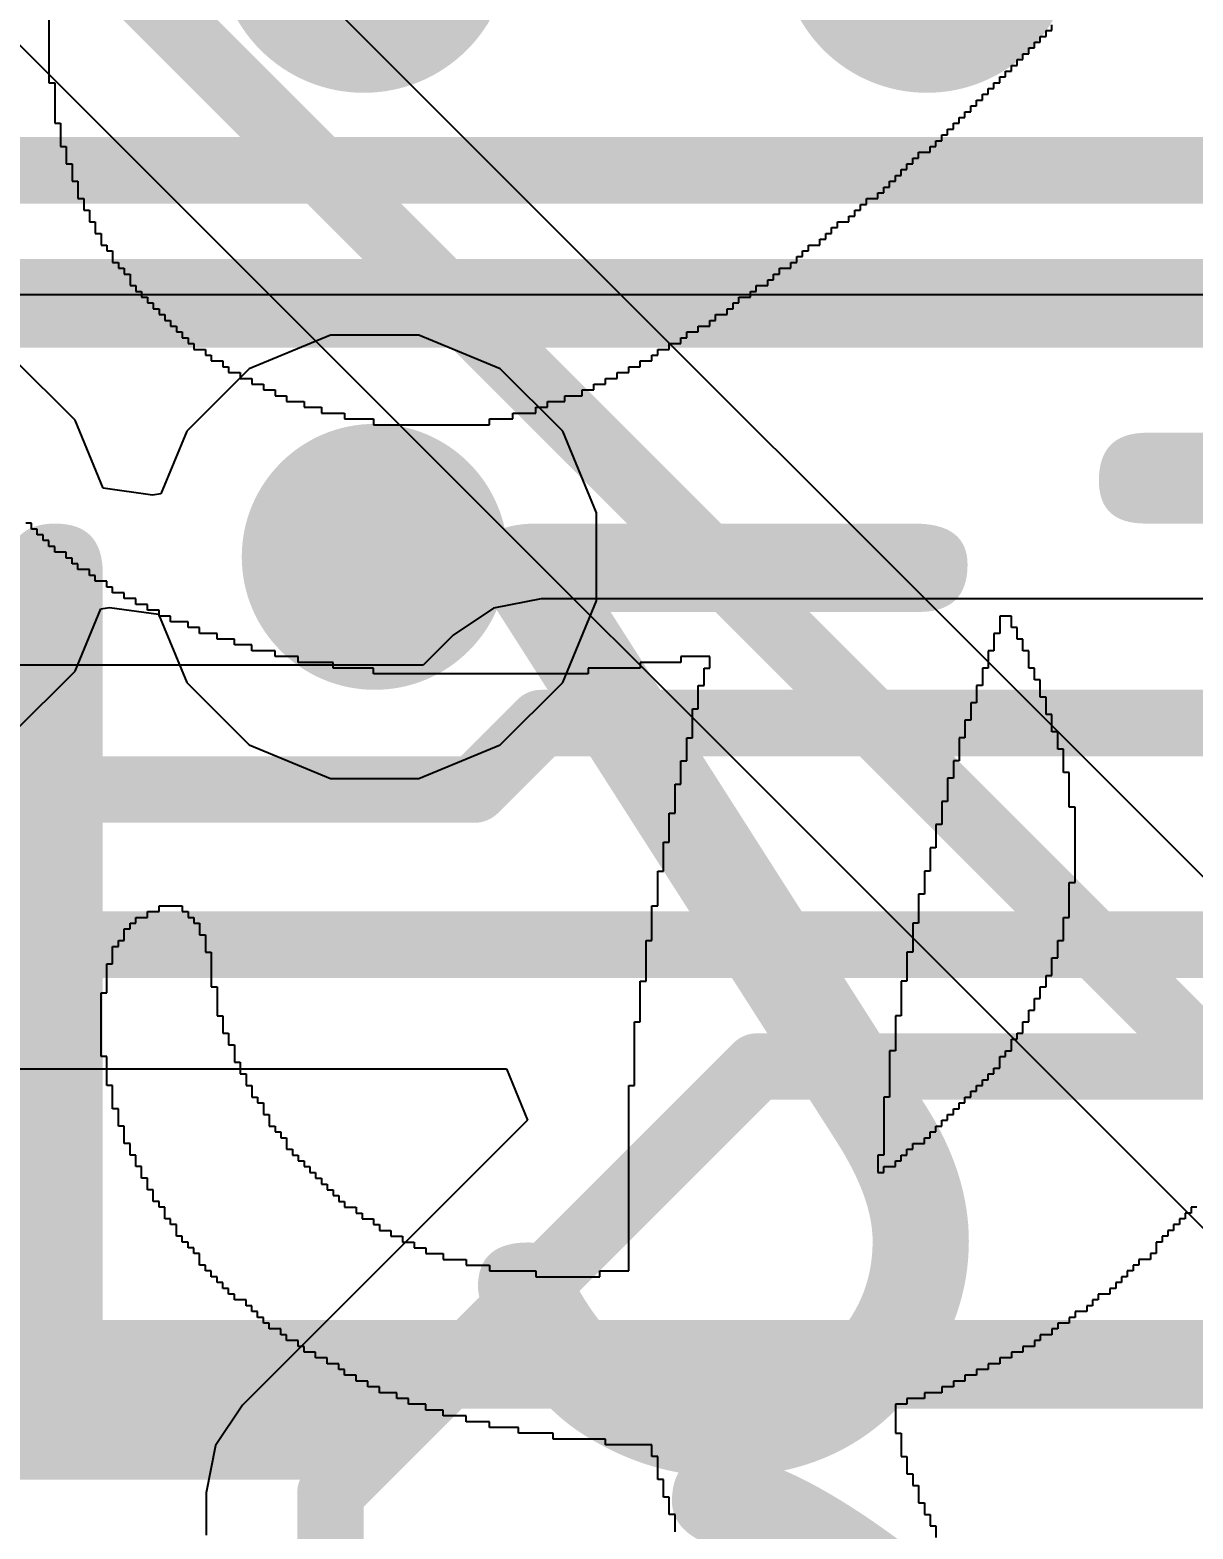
# Model space of a CAD drawing. Header units: inches. Extents: x -1.9 to 51.5, y -1.6 to 35.1.
# Drawn here: x 32.297 to 34.921, y 22.232 to 25.614 of the extents above; entities that cross this region are included whole.
import ezdxf

# ---------------------------------------------------------------- set-up
doc = ezdxf.new("R2010")
doc.units = ezdxf.units.IN
for name, color, linetype in [('Assembly Notes', 76, 'Continuous'), ('Bottom Layer', 76, 'Continuous'), ('Bottom Layer 1', 5, 'Continuous'), ('Bottom Overlay', 54, 'Continuous'), ('Top Assembly', 56, 'Continuous'), ('Top Courtyard', 56, 'Continuous'), ('Top Layer', 16, 'Continuous'), ('Top Layer 1', 1, 'Continuous'), ('Top Paste', 8, 'Continuous'), ('Top Solder', 216, 'Continuous'), ('Via Holes', 16, 'Continuous')]:
    doc.layers.add(name, color=color, linetype=linetype)
doc.styles.add('GOST type B', font='', dxfattribs={"height": 0.2})
doc.styles.get('GOST type B').set_extended_font_data('GOST type B')

# ---------------------------------------------------------------- blocks, each defined once
blk = doc.blocks.new('SOIC_16_107')
at = {"layer": 'Top Assembly'}
blk.add_lwpolyline([(-4.1531, -5.45, 0.2, 0.2, 0), (-4.1531, 5.45, 0.2, 0.2, 0)], format="xyseb", dxfattribs=at)
at = {"layer": 'Top Courtyard'}
blk.add_lwpolyline([(-4.1531, -5.45, 0.2, 0.2, 0), (-4.1531, 5.45, 0.2, 0.2, 0)], format="xyseb", dxfattribs=at)
blk = doc.blocks.new('SOIC_16_108')
at = {"layer": 'Top Layer 1'}
h = blk.add_hatch(color=1, dxfattribs=at)
edge = h.paths.add_edge_path()
edge.add_arc((1.7527, -1.905), 0.304, 90, 180)
edge.add_line((1.4487, -1.905), (1.4487, -1.905))
edge.add_arc((1.7527, -1.905), 0.304, 180, 270)
edge.add_line((1.7527, -2.209), (3.3491, -2.209))
edge.add_arc((3.3491, -1.905), 0.304, 270, 360)
edge.add_line((3.6531, -1.905), (3.6531, -1.905))
edge.add_arc((3.3491, -1.905), 0.304, 0, 90)
edge.add_line((3.3491, -1.601), (1.7527, -1.601))
h = blk.add_hatch(color=1, dxfattribs=at)
edge = h.paths.add_edge_path()
edge.add_arc((1.7527, -3.175), 0.304, 90, 180)
edge.add_line((1.4487, -3.175), (1.4487, -3.175))
edge.add_arc((1.7527, -3.175), 0.304, 180, 270)
edge.add_line((1.7527, -3.479), (3.3491, -3.479))
edge.add_arc((3.3491, -3.175), 0.304, 270, 360)
edge.add_line((3.6531, -3.175), (3.6531, -3.175))
edge.add_arc((3.3491, -3.175), 0.304, 0, 90)
edge.add_line((3.3491, -2.871), (1.7527, -2.871))
at = {"layer": 'Top Paste'}
h = blk.add_hatch(color=8, dxfattribs=at)
edge = h.paths.add_edge_path()
edge.add_arc((1.7527, -1.905), 0.304, 90, 180)
edge.add_line((1.4487, -1.905), (1.4487, -1.905))
edge.add_arc((1.7527, -1.905), 0.304, 180, 270)
edge.add_line((1.7527, -2.209), (3.3491, -2.209))
edge.add_arc((3.3491, -1.905), 0.304, 270, 360)
edge.add_line((3.6531, -1.905), (3.6531, -1.905))
edge.add_arc((3.3491, -1.905), 0.304, 0, 90)
edge.add_line((3.3491, -1.601), (1.7527, -1.601))
h = blk.add_hatch(color=8, dxfattribs=at)
edge = h.paths.add_edge_path()
edge.add_arc((1.7527, -3.175), 0.304, 90, 180)
edge.add_line((1.4487, -3.175), (1.4487, -3.175))
edge.add_arc((1.7527, -3.175), 0.304, 180, 270)
edge.add_line((1.7527, -3.479), (3.3491, -3.479))
edge.add_arc((3.3491, -3.175), 0.304, 270, 360)
edge.add_line((3.6531, -3.175), (3.6531, -3.175))
edge.add_arc((3.3491, -3.175), 0.304, 0, 90)
edge.add_line((3.3491, -2.871), (1.7527, -2.871))
at = {"layer": 'Top Solder'}
h = blk.add_hatch(color=216, dxfattribs=at)
edge = h.paths.add_edge_path()
edge.add_arc((1.7527, -1.905), 0.329, 90, 180)
edge.add_line((1.4237, -1.905), (1.4237, -1.905))
edge.add_arc((1.7527, -1.905), 0.329, 180, 270)
edge.add_line((1.7527, -2.234), (3.3491, -2.234))
edge.add_arc((3.3491, -1.905), 0.329, 270, 360)
edge.add_line((3.6781, -1.905), (3.6781, -1.905))
edge.add_arc((3.3491, -1.905), 0.329, 0, 90)
edge.add_line((3.3491, -1.576), (1.7527, -1.576))
h = blk.add_hatch(color=216, dxfattribs=at)
edge = h.paths.add_edge_path()
edge.add_arc((1.7527, -3.175), 0.329, 90, 180)
edge.add_line((1.4237, -3.175), (1.4237, -3.175))
edge.add_arc((1.7527, -3.175), 0.329, 180, 270)
edge.add_line((1.7527, -3.504), (3.3491, -3.504))
edge.add_arc((3.3491, -3.175), 0.329, 270, 360)
edge.add_line((3.6781, -3.175), (3.6781, -3.175))
edge.add_arc((3.3491, -3.175), 0.329, 0, 90)
edge.add_line((3.3491, -2.846), (1.7527, -2.846))
at = {"layer": 'Top Assembly'}
blk.add_lwpolyline([(4.1531, -5.45, 0.2, 0.2, 0), (4.1531, 5.45, 0.2, 0.2, 0)], format="xyseb", dxfattribs=at)
at = {"layer": 'Top Courtyard'}
blk.add_lwpolyline([(4.1531, -5.45, 0.2, 0.2, 0), (4.1531, 5.45, 0.2, 0.2, 0)], format="xyseb", dxfattribs=at)
blk = doc.blocks.new('SOT23_3_B_112')
at = {"layer": 'Assembly Notes', "style": 'GOST type B', "text_generation_flag": 2}
blk.add_text('VT2_9', height=2.15, rotation=180, dxfattribs=at).set_placement((-0.025, -1.9))
blk = doc.blocks.new('0603R_B_132')
at = {"layer": 'Assembly Notes', "style": 'GOST type B', "text_generation_flag": 2}
blk.add_text('R13_9', height=2.15, rotation=180, dxfattribs=at).set_placement((-2.4, -1.4))

msp = doc.modelspace()

# ---------------------------------------------------------------- hatches: boundary and pattern name
at = {"layer": 'Bottom Layer'}
h = msp.add_hatch(color=76, dxfattribs=at)
edge = h.paths.add_edge_path()
edge.add_arc((33.075, 24.425), 0.3, 0, 360)
at = {"layer": 'Bottom Layer 1'}
h = msp.add_hatch(color=5, dxfattribs=at)
edge = h.paths.add_edge_path()
edge.add_arc((33.075, 24.425), 0.3, 0, 360)
at = {"layer": 'Top Layer'}
h = msp.add_hatch(color=16, dxfattribs=at)
edge = h.paths.add_edge_path()
edge.add_arc((33.075, 24.425), 0.3, 0, 360)
at = {"layer": 'Top Layer 1'}
h = msp.add_hatch(color=1, dxfattribs=at)
edge = h.paths.add_edge_path()
edge.add_arc((33.075, 24.425), 0.3, 0, 360)
at = {"layer": 'Via Holes'}
h = msp.add_hatch(color=7, dxfattribs=at)
edge = h.paths.add_edge_path()
edge.add_arc((33.075, 24.425), 0.15, 0, 360)

# ---------------------------------------------------------------- linework, layer by layer
at = {"layer": 'Bottom Layer'}
for p, q in [((32.9755, 24.925), (32.7918, 24.8489)), ((33.1745, 24.925), (32.9755, 24.925)), ((33.3582, 24.8489), (33.1745, 24.925)), ((32.3989, 24.7332), (32.2582, 24.8739)), ((32.7918, 24.8489), (32.6511, 24.7082)), ((33.4989, 24.7082), (33.3582, 24.8489)), ((32.4625, 24.5796), (32.3989, 24.7332)), ((32.6511, 24.7082), (32.5927, 24.5671)), ((33.575, 24.5245), (33.4989, 24.7082)), ((32.5733, 24.5642), (32.4625, 24.5796)), ((32.5927, 24.5671), (32.5733, 24.5642)), ((33.575, 24.3255), (33.575, 24.5245)), ((33.4989, 24.1418), (33.575, 24.3255)), ((32.3989, 24.1668), (32.4573, 24.3079)), ((32.4573, 24.3079), (32.4767, 24.3108)), ((32.4767, 24.3108), (32.5875, 24.2954)), ((32.5875, 24.2954), (32.6511, 24.1418)), ((32.2582, 24.0261), (32.3989, 24.1668)), ((32.6511, 24.1418), (32.7918, 24.0011)), ((33.3582, 24.0011), (33.4989, 24.1418)), ((32.7918, 24.0011), (32.9755, 23.925)), ((33.1745, 23.925), (33.3582, 24.0011)), ((32.9755, 23.925), (33.1745, 23.925))]:
    msp.add_line(p, q, dxfattribs=at)
at = {"layer": 'Bottom Layer 1'}
for p, q in [((35.3977, 23.2488), (32.0458, 26.6008)), ((31.7314, 26.1221), (35.0012, 22.8523))]:
    msp.add_line(p, q, dxfattribs=at)
msp.add_lwpolyline([(31.8475, 26.4025, 0.15, 0.15, 0), (35.5, 22.75, 0.15, 0.15, 0)], format="xyseb", dxfattribs=at)
at = {"layer": 'Bottom Overlay'}
for p, q in [((32.34, 25.6646), (32.34, 25.4946)), ((34.5892, 25.5992), (34.5892, 25.6123)), ((34.5892, 25.6123), (34.6023, 25.6123)), ((34.6023, 25.6123), (34.6023, 25.6254)), ((34.55, 25.56), (34.55, 25.5731)), ((34.55, 25.5731), (34.5631, 25.5731)), ((34.5631, 25.5731), (34.5631, 25.5862)), ((34.5631, 25.5862), (34.5762, 25.5862)), ((34.5762, 25.5862), (34.5762, 25.5992)), ((34.5762, 25.5992), (34.5892, 25.5992)), ((34.5108, 25.5208), (34.5108, 25.5338)), ((34.5108, 25.5338), (34.5238, 25.5338)), ((34.5238, 25.5338), (34.5238, 25.5469)), ((34.5238, 25.5469), (34.5369, 25.5469)), ((34.5369, 25.5469), (34.5369, 25.56)), ((34.5369, 25.56), (34.55, 25.56)), ((34.4846, 25.4946), (34.4846, 25.5077)), ((34.4846, 25.5077), (34.4977, 25.5077)), ((34.4977, 25.5077), (34.4977, 25.5208)), ((34.4977, 25.5208), (34.5108, 25.5208)), ((32.34, 25.4946), (32.3531, 25.4946)), ((32.3531, 25.4946), (32.3531, 25.4031)), ((34.4454, 25.4554), (34.4454, 25.4685)), ((34.4454, 25.4685), (34.4585, 25.4685)), ((34.4585, 25.4685), (34.4585, 25.4815)), ((34.4585, 25.4815), (34.4715, 25.4815)), ((34.4715, 25.4815), (34.4715, 25.4946)), ((34.4715, 25.4946), (34.4846, 25.4946)), ((34.4192, 25.4292), (34.4192, 25.4423)), ((34.4192, 25.4423), (34.4323, 25.4423)), ((34.4323, 25.4423), (34.4323, 25.4554)), ((34.4323, 25.4554), (34.4454, 25.4554)), ((32.3531, 25.4031), (32.3662, 25.4031)), ((32.3662, 25.4031), (32.3662, 25.3508)), ((34.38, 25.39), (34.38, 25.4031)), ((34.38, 25.4031), (34.3931, 25.4031)), ((34.3931, 25.4031), (34.3931, 25.4162)), ((34.3931, 25.4162), (34.4062, 25.4162)), ((34.4062, 25.4162), (34.4062, 25.4292)), ((34.4062, 25.4292), (34.4192, 25.4292)), ((34.3538, 25.3638), (34.3538, 25.3769)), ((34.3538, 25.3769), (34.3669, 25.3769)), ((34.3669, 25.3769), (34.3669, 25.39)), ((34.3669, 25.39), (34.38, 25.39)), ((32.3662, 25.3508), (32.3792, 25.3508)), ((32.3792, 25.3508), (32.3792, 25.3115)), ((34.3015, 25.3246), (34.3015, 25.3377)), ((34.3015, 25.3377), (34.3277, 25.3377)), ((34.3277, 25.3377), (34.3277, 25.3508)), ((34.3277, 25.3508), (34.3408, 25.3508)), ((34.3408, 25.3508), (34.3408, 25.3638)), ((34.3408, 25.3638), (34.3538, 25.3638)), ((32.3792, 25.3115), (32.3923, 25.3115)), ((32.3923, 25.3115), (32.3923, 25.2723)), ((34.2623, 25.2854), (34.2623, 25.2985)), ((34.2623, 25.2985), (34.2754, 25.2985)), ((34.2754, 25.2985), (34.2754, 25.3115)), ((34.2754, 25.3115), (34.2885, 25.3115)), ((34.2885, 25.3115), (34.2885, 25.3246)), ((34.2885, 25.3246), (34.3015, 25.3246)), ((32.3923, 25.2723), (32.4054, 25.2723)), ((32.4054, 25.2723), (32.4054, 25.2331)), ((34.2362, 25.2592), (34.2362, 25.2723)), ((34.2362, 25.2723), (34.2492, 25.2723)), ((34.2492, 25.2723), (34.2492, 25.2854)), ((34.2492, 25.2854), (34.2623, 25.2854)), ((32.4054, 25.2331), (32.4185, 25.2331)), ((32.4185, 25.2331), (32.4185, 25.2069)), ((34.1838, 25.22), (34.1838, 25.2331)), ((34.1838, 25.2331), (34.21, 25.2331)), ((34.21, 25.2331), (34.21, 25.2462)), ((34.21, 25.2462), (34.2231, 25.2462)), ((34.2231, 25.2462), (34.2231, 25.2592)), ((34.2231, 25.2592), (34.2362, 25.2592)), ((32.4185, 25.2069), (32.4315, 25.2069)), ((32.4315, 25.2069), (32.4315, 25.1938)), ((34.1577, 25.1938), (34.1577, 25.2069)), ((34.1577, 25.2069), (34.1708, 25.2069)), ((34.1708, 25.2069), (34.1708, 25.22)), ((34.1708, 25.22), (34.1838, 25.22)), ((32.4315, 25.1938), (32.4315, 25.1808)), ((32.4315, 25.1808), (32.4446, 25.1808)), ((32.4446, 25.1808), (32.4446, 25.1546)), ((34.1054, 25.1546), (34.1054, 25.1677)), ((34.1054, 25.1677), (34.1185, 25.1677)), ((34.1185, 25.1677), (34.1185, 25.1808)), ((34.1185, 25.1808), (34.1446, 25.1808)), ((34.1446, 25.1808), (34.1446, 25.1938)), ((34.1446, 25.1938), (34.1577, 25.1938)), ((32.4446, 25.1546), (32.4577, 25.1546)), ((32.4577, 25.1546), (32.4577, 25.1285)), ((32.4577, 25.1285), (32.4708, 25.1285)), ((32.4708, 25.1285), (32.4708, 25.1154)), ((34.0531, 25.1154), (34.0531, 25.1285)), ((34.0531, 25.1285), (34.0792, 25.1285)), ((34.0792, 25.1285), (34.0792, 25.1415)), ((34.0792, 25.1415), (34.0923, 25.1415)), ((34.0923, 25.1415), (34.0923, 25.1546)), ((34.0923, 25.1546), (34.1054, 25.1546)), ((32.4708, 25.1154), (32.4838, 25.1154)), ((32.4838, 25.1154), (32.4838, 25.0892)), ((34.0269, 25.0892), (34.0269, 25.1023)), ((34.0269, 25.1023), (34.04, 25.1023)), ((34.04, 25.1023), (34.04, 25.1154)), ((34.04, 25.1154), (34.0531, 25.1154)), ((32.4838, 25.0892), (32.4969, 25.0892)), ((32.4969, 25.0892), (32.4969, 25.0762)), ((32.4969, 25.0762), (32.51, 25.0762)), ((32.51, 25.0762), (32.51, 25.0631)), ((32.51, 25.0631), (32.5231, 25.0631)), ((32.5231, 25.0631), (32.5231, 25.0369)), ((33.9746, 25.05), (33.9746, 25.0631)), ((33.9746, 25.0631), (33.9877, 25.0631)), ((33.9877, 25.0631), (33.9877, 25.0762)), ((33.9877, 25.0762), (34.0138, 25.0762)), ((34.0138, 25.0762), (34.0138, 25.0892)), ((34.0138, 25.0892), (34.0269, 25.0892)), ((32.5231, 25.0369), (32.5362, 25.0369)), ((32.5362, 25.0369), (32.5362, 25.0238)), ((33.9354, 25.0238), (33.9354, 25.0369)), ((33.9354, 25.0369), (33.9615, 25.0369)), ((33.9615, 25.0369), (33.9615, 25.05)), ((33.9615, 25.05), (33.9746, 25.05)), ((32.5362, 25.0238), (32.5492, 25.0238)), ((32.5492, 25.0238), (32.5492, 25.0108)), ((32.5492, 25.0108), (32.5623, 25.0108)), ((32.5623, 25.0108), (32.5623, 24.9977)), ((32.5623, 24.9977), (32.5754, 24.9977)), ((32.5754, 24.9977), (32.5754, 24.9846)), ((33.8831, 24.9846), (33.8831, 24.9977)), ((33.8831, 24.9977), (33.8962, 24.9977)), ((33.8962, 24.9977), (33.8962, 25.0108)), ((33.8962, 25.0108), (33.9223, 25.0108)), ((33.9223, 25.0108), (33.9223, 25.0238)), ((33.9223, 25.0238), (33.9354, 25.0238)), ((32.5754, 24.9846), (32.5885, 24.9846)), ((32.5885, 24.9846), (32.5885, 24.9715)), ((32.5885, 24.9715), (32.6015, 24.9715)), ((32.6015, 24.9715), (32.6015, 24.9585)), ((33.8438, 24.9585), (33.8438, 24.9715)), ((33.8438, 24.9715), (33.87, 24.9715)), ((33.87, 24.9715), (33.87, 24.9846)), ((33.87, 24.9846), (33.8831, 24.9846)), ((32.6015, 24.9585), (32.6146, 24.9585)), ((32.6146, 24.9585), (32.6146, 24.9454)), ((32.6146, 24.9454), (32.6277, 24.9454)), ((32.6277, 24.9454), (32.6277, 24.9323)), ((32.6277, 24.9323), (32.6408, 24.9323)), ((32.6408, 24.9323), (32.6408, 24.9192)), ((33.7785, 24.9192), (33.7785, 24.9323)), ((33.7785, 24.9323), (33.8046, 24.9323)), ((33.8046, 24.9323), (33.8046, 24.9454)), ((33.8046, 24.9454), (33.8308, 24.9454)), ((33.8308, 24.9454), (33.8308, 24.9585)), ((33.8308, 24.9585), (33.8438, 24.9585)), ((32.6408, 24.9192), (32.6538, 24.9192)), ((32.6538, 24.9192), (32.6538, 24.9062)), ((32.6538, 24.9062), (32.6669, 24.9062)), ((32.6669, 24.9062), (32.6669, 24.8931)), ((32.6669, 24.8931), (32.6931, 24.8931)), ((32.6931, 24.8931), (32.6931, 24.88)), ((33.7131, 24.88), (33.7131, 24.8931)), ((33.7131, 24.8931), (33.7392, 24.8931)), ((33.7392, 24.8931), (33.7392, 24.9062)), ((33.7392, 24.9062), (33.7654, 24.9062)), ((33.7654, 24.9062), (33.7654, 24.9192)), ((33.7654, 24.9192), (33.7785, 24.9192)), ((32.6931, 24.88), (32.7062, 24.88)), ((32.7062, 24.88), (32.7062, 24.8669)), ((32.7062, 24.8669), (32.7323, 24.8669)), ((32.7323, 24.8669), (32.7323, 24.8538)), ((33.6738, 24.8538), (33.6738, 24.8669)), ((33.6738, 24.8669), (33.7, 24.8669)), ((33.7, 24.8669), (33.7, 24.88)), ((33.7, 24.88), (33.7131, 24.88)), ((32.7323, 24.8538), (32.7454, 24.8538)), ((32.7454, 24.8538), (32.7454, 24.8408)), ((32.7454, 24.8408), (32.7715, 24.8408)), ((32.7715, 24.8408), (32.7715, 24.8277)), ((32.7715, 24.8277), (32.7977, 24.8277)), ((32.7977, 24.8277), (32.7977, 24.8146)), ((33.5954, 24.8146), (33.5954, 24.8277)), ((33.5954, 24.8277), (33.6215, 24.8277)), ((33.6215, 24.8277), (33.6215, 24.8408)), ((33.6215, 24.8408), (33.6477, 24.8408)), ((33.6477, 24.8408), (33.6477, 24.8538)), ((33.6477, 24.8538), (33.6738, 24.8538)), ((32.7977, 24.8146), (32.8238, 24.8146)), ((32.8238, 24.8146), (32.8238, 24.8015)), ((32.8238, 24.8015), (32.85, 24.8015)), ((32.85, 24.8015), (32.85, 24.7885)), ((33.5431, 24.7885), (33.5431, 24.8015)), ((33.5431, 24.8015), (33.5692, 24.8015)), ((33.5692, 24.8015), (33.5692, 24.8146)), ((33.5692, 24.8146), (33.5954, 24.8146)), ((32.85, 24.7885), (32.8762, 24.7885)), ((32.8762, 24.7885), (32.8762, 24.7754)), ((32.8762, 24.7754), (32.9154, 24.7754)), ((32.9154, 24.7754), (32.9154, 24.7623)), ((32.9154, 24.7623), (32.9546, 24.7623)), ((32.9546, 24.7623), (32.9546, 24.7492)), ((33.4385, 24.7492), (33.4385, 24.7623)), ((33.4385, 24.7623), (33.4646, 24.7623)), ((33.4646, 24.7623), (33.4646, 24.7754)), ((33.4646, 24.7754), (33.5038, 24.7754)), ((33.5038, 24.7754), (33.5038, 24.7885)), ((33.5038, 24.7885), (33.5431, 24.7885)), ((32.9546, 24.7492), (33.0069, 24.7492)), ((33.0069, 24.7492), (33.0069, 24.7362)), ((33.0069, 24.7362), (33.0723, 24.7362)), ((33.0723, 24.7362), (33.0723, 24.7231)), ((33.0723, 24.7231), (33.3338, 24.7231)), ((33.3338, 24.7231), (33.3338, 24.7362)), ((33.3338, 24.7362), (33.3862, 24.7362)), ((33.3862, 24.7362), (33.3862, 24.7492)), ((33.3862, 24.7492), (33.4385, 24.7492)), ((32.3008, 24.5008), (32.2877, 24.5008)), ((32.3008, 24.4877), (32.3008, 24.5008)), ((32.3138, 24.4877), (32.3008, 24.4877)), ((32.3138, 24.4746), (32.3138, 24.4877)), ((32.3269, 24.4746), (32.3138, 24.4746)), ((32.3269, 24.4615), (32.3269, 24.4746)), ((32.34, 24.4615), (32.3269, 24.4615)), ((32.34, 24.4485), (32.34, 24.4615)), ((32.3531, 24.4485), (32.34, 24.4485)), ((32.3531, 24.4354), (32.3531, 24.4485)), ((32.3792, 24.4354), (32.3531, 24.4354)), ((32.3792, 24.4223), (32.3792, 24.4354)), ((32.3923, 24.4223), (32.3792, 24.4223)), ((32.3923, 24.4092), (32.3923, 24.4223)), ((32.4054, 24.4092), (32.3923, 24.4092)), ((32.4054, 24.3962), (32.4054, 24.4092)), ((32.4315, 24.3962), (32.4054, 24.3962)), ((32.4315, 24.3831), (32.4315, 24.3962)), ((32.4446, 24.3831), (32.4315, 24.3831)), ((32.4446, 24.37), (32.4446, 24.3831)), ((32.4708, 24.37), (32.4446, 24.37)), ((32.4708, 24.3569), (32.4708, 24.37)), ((32.4838, 24.3569), (32.4708, 24.3569)), ((32.4838, 24.3438), (32.4838, 24.3569)), ((32.51, 24.3438), (32.4838, 24.3438)), ((32.51, 24.3308), (32.51, 24.3438)), ((32.5362, 24.3308), (32.51, 24.3308)), ((32.5362, 24.3177), (32.5362, 24.3308)), ((32.5623, 24.3177), (32.5362, 24.3177)), ((32.5623, 24.3046), (32.5623, 24.3177)), ((32.5885, 24.3046), (32.5623, 24.3046)), ((32.5885, 24.2915), (32.5885, 24.3046)), ((32.6146, 24.2915), (32.5885, 24.2915)), ((32.6146, 24.2785), (32.6146, 24.2915)), ((34.5108, 24.2915), (34.4846, 24.2915)), ((34.4846, 24.2915), (34.4846, 24.2523)), ((34.5108, 24.2654), (34.5108, 24.2915)), ((32.6538, 24.2785), (32.6146, 24.2785)), ((32.6538, 24.2654), (32.6538, 24.2785)), ((32.68, 24.2654), (32.6538, 24.2654)), ((32.68, 24.2523), (32.68, 24.2654)), ((32.7192, 24.2523), (32.68, 24.2523)), ((32.7192, 24.2392), (32.7192, 24.2523)), ((34.4846, 24.2523), (34.4715, 24.2523)), ((34.4715, 24.2523), (34.4715, 24.2131)), ((34.5238, 24.2654), (34.5108, 24.2654)), ((34.5238, 24.2392), (34.5238, 24.2654)), ((32.7585, 24.2392), (32.7192, 24.2392)), ((32.7585, 24.2262), (32.7585, 24.2392)), ((32.7977, 24.2262), (32.7585, 24.2262)), ((32.7977, 24.2131), (32.7977, 24.2262)), ((34.5369, 24.2392), (34.5238, 24.2392)), ((34.5369, 24.2131), (34.5369, 24.2392)), ((32.85, 24.2131), (32.7977, 24.2131)), ((32.85, 24.2), (32.85, 24.2131)), ((32.9023, 24.2), (32.85, 24.2)), ((32.9023, 24.1869), (32.9023, 24.2)), ((32.9808, 24.1869), (32.9023, 24.1869)), ((32.9808, 24.1738), (32.9808, 24.1869)), ((33.7654, 24.1869), (33.6738, 24.1869)), ((33.6738, 24.1869), (33.6738, 24.1738)), ((33.8308, 24.2), (33.7654, 24.2)), ((33.7654, 24.2), (33.7654, 24.1869)), ((33.8308, 24.1738), (33.8308, 24.2)), ((34.4715, 24.2131), (34.4585, 24.2131)), ((34.4585, 24.2131), (34.4585, 24.1738)), ((34.55, 24.2131), (34.5369, 24.2131)), ((34.55, 24.1738), (34.55, 24.2131)), ((33.0723, 24.1738), (32.9808, 24.1738)), ((33.0723, 24.1608), (33.0723, 24.1738)), ((33.5562, 24.1608), (33.0723, 24.1608)), ((33.6738, 24.1738), (33.5562, 24.1738)), ((33.5562, 24.1738), (33.5562, 24.1608)), ((33.8177, 24.1346), (33.8177, 24.1738)), ((33.8177, 24.1738), (33.8308, 24.1738)), ((34.4585, 24.1738), (34.4454, 24.1738)), ((34.4454, 24.1738), (34.4454, 24.1346)), ((34.5631, 24.1738), (34.55, 24.1738)), ((34.5631, 24.1477), (34.5631, 24.1738)), ((34.5762, 24.1477), (34.5631, 24.1477)), ((34.5762, 24.1085), (34.5762, 24.1477)), ((33.8046, 24.0823), (33.8046, 24.1346)), ((33.8046, 24.1346), (33.8177, 24.1346)), ((34.4454, 24.1346), (34.4323, 24.1346)), ((34.4323, 24.1346), (34.4323, 24.0954)), ((33.7915, 24.0169), (33.7915, 24.0823)), ((33.7915, 24.0823), (33.8046, 24.0823)), ((34.4323, 24.0954), (34.4192, 24.0954)), ((34.4192, 24.0954), (34.4192, 24.0562)), ((34.5892, 24.1085), (34.5762, 24.1085)), ((34.5892, 24.0692), (34.5892, 24.1085)), ((34.4192, 24.0562), (34.4062, 24.0562)), ((34.4062, 24.0562), (34.4062, 24.0169)), ((34.6023, 24.0692), (34.5892, 24.0692)), ((34.6023, 24.03), (34.6023, 24.0692)), ((33.7785, 23.9646), (33.7785, 24.0169)), ((33.7785, 24.0169), (33.7915, 24.0169)), ((34.4062, 24.0169), (34.3931, 24.0169)), ((34.3931, 24.0169), (34.3931, 23.9646)), ((34.6154, 24.03), (34.6023, 24.03)), ((34.6154, 23.9908), (34.6154, 24.03)), ((34.6285, 23.9908), (34.6154, 23.9908)), ((34.6285, 23.9385), (34.6285, 23.9908)), ((33.7654, 23.9123), (33.7654, 23.9646)), ((33.7654, 23.9646), (33.7785, 23.9646)), ((34.3931, 23.9646), (34.38, 23.9646)), ((34.38, 23.9646), (34.38, 23.9254)), ((33.7523, 23.8469), (33.7523, 23.9123)), ((33.7523, 23.9123), (33.7654, 23.9123)), ((34.38, 23.9254), (34.3669, 23.9254)), ((34.3669, 23.9254), (34.3669, 23.8731)), ((34.6415, 23.9385), (34.6285, 23.9385)), ((34.6415, 23.86), (34.6415, 23.9385)), ((33.7392, 23.7815), (33.7392, 23.8469)), ((33.7392, 23.8469), (33.7523, 23.8469)), ((34.3669, 23.8731), (34.3538, 23.8731)), ((34.3538, 23.8731), (34.3538, 23.8208)), ((34.6546, 23.86), (34.6415, 23.86)), ((34.6546, 23.69), (34.6546, 23.86)), ((34.3538, 23.8208), (34.3408, 23.8208)), ((34.3408, 23.8208), (34.3408, 23.7685)), ((33.7262, 23.7162), (33.7262, 23.7815)), ((33.7262, 23.7815), (33.7392, 23.7815)), ((34.3408, 23.7685), (34.3277, 23.7685)), ((34.3277, 23.7685), (34.3277, 23.7162)), ((33.7131, 23.6377), (33.7131, 23.7162)), ((33.7131, 23.7162), (33.7262, 23.7162)), ((34.3277, 23.7162), (34.3146, 23.7162)), ((34.3146, 23.7162), (34.3146, 23.6638)), ((34.6415, 23.6115), (34.6415, 23.69)), ((34.6415, 23.69), (34.6546, 23.69)), ((34.3146, 23.6638), (34.3015, 23.6638)), ((34.3015, 23.6638), (34.3015, 23.6115)), ((32.5362, 23.5985), (32.5362, 23.6115)), ((32.5362, 23.6115), (32.5623, 23.6115)), ((32.5623, 23.6115), (32.5623, 23.6246)), ((32.5623, 23.6246), (32.5885, 23.6246)), ((32.5885, 23.6246), (32.5885, 23.6377)), ((32.5885, 23.6377), (32.6408, 23.6377)), ((32.6408, 23.6377), (32.6408, 23.6246)), ((32.6408, 23.6246), (32.6538, 23.6246)), ((32.6538, 23.6246), (32.6538, 23.6115)), ((32.6538, 23.6115), (32.6669, 23.6115)), ((32.6669, 23.6115), (32.6669, 23.5985)), ((33.7, 23.5592), (33.7, 23.6377)), ((33.7, 23.6377), (33.7131, 23.6377)), ((34.3015, 23.6115), (34.3015, 23.5985)), ((34.6285, 23.5592), (34.6285, 23.6115)), ((34.6285, 23.6115), (34.6415, 23.6115)), ((32.51, 23.5592), (32.51, 23.5854)), ((32.51, 23.5854), (32.5231, 23.5854)), ((32.5231, 23.5854), (32.5231, 23.5985)), ((32.5231, 23.5985), (32.5362, 23.5985)), ((32.6669, 23.5985), (32.68, 23.5985)), ((32.68, 23.5985), (32.68, 23.5723)), ((32.68, 23.5723), (32.6931, 23.5723)), ((32.6931, 23.5723), (32.6931, 23.5331)), ((34.3015, 23.5985), (34.2885, 23.5985)), ((34.2885, 23.5985), (34.2885, 23.5331)), ((32.4838, 23.5069), (32.4838, 23.5462)), ((32.4838, 23.5462), (32.4969, 23.5462)), ((32.4969, 23.5462), (32.4969, 23.5592)), ((32.4969, 23.5592), (32.51, 23.5592)), ((33.6869, 23.4677), (33.6869, 23.5592)), ((33.6869, 23.5592), (33.7, 23.5592)), ((34.6154, 23.52), (34.6154, 23.5592)), ((34.6154, 23.5592), (34.6285, 23.5592)), ((32.4708, 23.4415), (32.4708, 23.5069)), ((32.4708, 23.5069), (32.4838, 23.5069)), ((32.6931, 23.5331), (32.7062, 23.5331)), ((32.7062, 23.5331), (32.7062, 23.4546)), ((34.2885, 23.5331), (34.2754, 23.5331)), ((34.2754, 23.5331), (34.2754, 23.4677)), ((34.6023, 23.4808), (34.6023, 23.52)), ((34.6023, 23.52), (34.6154, 23.52)), ((34.5892, 23.4546), (34.5892, 23.4808)), ((34.5892, 23.4808), (34.6023, 23.4808)), ((32.4577, 23.2977), (32.4577, 23.4415)), ((32.4577, 23.4415), (32.4708, 23.4415)), ((32.7062, 23.4546), (32.7192, 23.4546)), ((32.7192, 23.4546), (32.7192, 23.3892)), ((33.6738, 23.3762), (33.6738, 23.4677)), ((33.6738, 23.4677), (33.6869, 23.4677)), ((34.2754, 23.4677), (34.2623, 23.4677)), ((34.2623, 23.4677), (34.2623, 23.3892)), ((34.5762, 23.4285), (34.5762, 23.4546)), ((34.5762, 23.4546), (34.5892, 23.4546)), ((34.5631, 23.4023), (34.5631, 23.4285)), ((34.5631, 23.4285), (34.5762, 23.4285)), ((32.7192, 23.3892), (32.7323, 23.3892)), ((32.7323, 23.3892), (32.7323, 23.35)), ((33.6608, 23.2323), (33.6608, 23.3762)), ((33.6608, 23.3762), (33.6738, 23.3762)), ((34.2623, 23.3892), (34.2492, 23.3892)), ((34.2492, 23.3892), (34.2492, 23.3108)), ((34.5369, 23.35), (34.5369, 23.3762)), ((34.5369, 23.3762), (34.55, 23.3762)), ((34.55, 23.3762), (34.55, 23.4023)), ((34.55, 23.4023), (34.5631, 23.4023)), ((32.7323, 23.35), (32.7454, 23.35)), ((32.7454, 23.35), (32.7454, 23.3238)), ((34.5108, 23.3108), (34.5108, 23.3369)), ((34.5108, 23.3369), (34.5238, 23.3369)), ((34.5238, 23.3369), (34.5238, 23.35)), ((34.5238, 23.35), (34.5369, 23.35)), ((32.7454, 23.3238), (32.7585, 23.3238)), ((32.7585, 23.3238), (32.7585, 23.2846)), ((34.2492, 23.3108), (34.2362, 23.3108)), ((34.2362, 23.3108), (34.2362, 23.2062)), ((34.4977, 23.2977), (34.4977, 23.3108)), ((34.4977, 23.3108), (34.5108, 23.3108)), ((32.4708, 23.2977), (32.4577, 23.2977)), ((32.4708, 23.2323), (32.4708, 23.2977)), ((32.7585, 23.2846), (32.7715, 23.2846)), ((32.7715, 23.2846), (32.7715, 23.2585)), ((34.4715, 23.2585), (34.4715, 23.2715)), ((34.4715, 23.2715), (34.4846, 23.2715)), ((34.4846, 23.2715), (34.4846, 23.2977)), ((34.4846, 23.2977), (34.4977, 23.2977)), ((32.7715, 23.2585), (32.7846, 23.2585)), ((32.7846, 23.2585), (32.7846, 23.2323)), ((34.4454, 23.2323), (34.4454, 23.2454)), ((34.4454, 23.2454), (34.4585, 23.2454)), ((34.4585, 23.2454), (34.4585, 23.2585)), ((34.4585, 23.2585), (34.4715, 23.2585)), ((32.4838, 23.2323), (32.4708, 23.2323)), ((32.4838, 23.18), (32.4838, 23.2323)), ((32.7846, 23.2323), (32.7977, 23.2323)), ((32.7977, 23.2323), (32.7977, 23.2062)), ((32.7977, 23.2062), (32.8108, 23.2062)), ((32.8108, 23.2062), (32.8108, 23.1931)), ((33.6477, 22.8138), (33.6477, 23.2323)), ((33.6477, 23.2323), (33.6608, 23.2323)), ((34.2362, 23.2062), (34.2231, 23.2062)), ((34.2231, 23.2062), (34.2231, 23.0754)), ((34.4062, 23.1931), (34.4062, 23.2062)), ((34.4062, 23.2062), (34.4192, 23.2062)), ((34.4192, 23.2062), (34.4192, 23.2192)), ((34.4192, 23.2192), (34.4323, 23.2192)), ((34.4323, 23.2192), (34.4323, 23.2323)), ((34.4323, 23.2323), (34.4454, 23.2323)), ((32.4969, 23.18), (32.4838, 23.18)), ((32.4969, 23.1408), (32.4969, 23.18)), ((32.8108, 23.1931), (32.8238, 23.1931)), ((32.8238, 23.1931), (32.8238, 23.1669)), ((32.8238, 23.1669), (32.8369, 23.1669)), ((32.8369, 23.1669), (32.8369, 23.1408)), ((34.3669, 23.1538), (34.3669, 23.1669)), ((34.3669, 23.1669), (34.38, 23.1669)), ((34.38, 23.1669), (34.38, 23.18)), ((34.38, 23.18), (34.3931, 23.18)), ((34.3931, 23.18), (34.3931, 23.1931)), ((34.3931, 23.1931), (34.4062, 23.1931)), ((32.51, 23.1408), (32.4969, 23.1408)), ((32.51, 23.1015), (32.51, 23.1408)), ((32.8369, 23.1408), (32.85, 23.1408)), ((32.85, 23.1408), (32.85, 23.1277)), ((34.3408, 23.1277), (34.3408, 23.1408)), ((34.3408, 23.1408), (34.3538, 23.1408)), ((34.3538, 23.1408), (34.3538, 23.1538)), ((34.3538, 23.1538), (34.3669, 23.1538)), ((32.5231, 23.1015), (32.51, 23.1015)), ((32.5231, 23.0754), (32.5231, 23.1015)), ((32.85, 23.1277), (32.8631, 23.1277)), ((32.8631, 23.1277), (32.8631, 23.1146)), ((32.8631, 23.1146), (32.8762, 23.1146)), ((32.8762, 23.1146), (32.8762, 23.0885)), ((34.2885, 23.0885), (34.2885, 23.1015)), ((34.2885, 23.1015), (34.3146, 23.1015)), ((34.3146, 23.1015), (34.3146, 23.1146)), ((34.3146, 23.1146), (34.3277, 23.1146)), ((34.3277, 23.1146), (34.3277, 23.1277)), ((34.3277, 23.1277), (34.3408, 23.1277)), ((32.5362, 23.0754), (32.5231, 23.0754)), ((32.5362, 23.0492), (32.5362, 23.0754)), ((32.8762, 23.0885), (32.8892, 23.0885)), ((32.8892, 23.0885), (32.8892, 23.0754)), ((32.8892, 23.0754), (32.9023, 23.0754)), ((32.9023, 23.0754), (32.9023, 23.0623)), ((34.2231, 23.0754), (34.21, 23.0754)), ((34.21, 23.0754), (34.21, 23.0362)), ((34.2623, 23.0623), (34.2623, 23.0754)), ((34.2623, 23.0754), (34.2754, 23.0754)), ((34.2754, 23.0754), (34.2754, 23.0885)), ((34.2754, 23.0885), (34.2885, 23.0885)), ((32.5492, 23.0492), (32.5362, 23.0492)), ((32.5492, 23.0231), (32.5492, 23.0492)), ((32.9023, 23.0623), (32.9154, 23.0623)), ((32.9154, 23.0623), (32.9154, 23.0492)), ((32.9154, 23.0492), (32.9285, 23.0492)), ((32.9285, 23.0492), (32.9285, 23.0362)), ((32.9285, 23.0362), (32.9415, 23.0362)), ((32.9415, 23.0362), (32.9415, 23.0231)), ((34.21, 23.0362), (34.2231, 23.0362)), ((34.2231, 23.0362), (34.2231, 23.0492)), ((34.2231, 23.0492), (34.2492, 23.0492)), ((34.2492, 23.0492), (34.2492, 23.0623)), ((34.2492, 23.0623), (34.2623, 23.0623)), ((32.5623, 23.0231), (32.5492, 23.0231)), ((32.5623, 22.9969), (32.5623, 23.0231)), ((32.9415, 23.0231), (32.9546, 23.0231)), ((32.9546, 23.0231), (32.9546, 23.01)), ((32.9546, 23.01), (32.9677, 23.01)), ((32.9677, 23.01), (32.9677, 22.9969)), ((32.5754, 22.9969), (32.5623, 22.9969)), ((32.5754, 22.9708), (32.5754, 22.9969)), ((32.5885, 22.9708), (32.5754, 22.9708)), ((32.5885, 22.9577), (32.5885, 22.9708)), ((32.9677, 22.9969), (32.9808, 22.9969)), ((32.9808, 22.9969), (32.9808, 22.9838)), ((32.9808, 22.9838), (32.9938, 22.9838)), ((32.9938, 22.9838), (32.9938, 22.9708)), ((32.9938, 22.9708), (33.0069, 22.9708)), ((33.0069, 22.9708), (33.0069, 22.9577)), ((32.6015, 22.9577), (32.5885, 22.9577)), ((32.6015, 22.9315), (32.6015, 22.9577)), ((32.6146, 22.9315), (32.6015, 22.9315)), ((32.6146, 22.9185), (32.6146, 22.9315)), ((33.0069, 22.9577), (33.0331, 22.9577)), ((33.0331, 22.9577), (33.0331, 22.9446)), ((33.0331, 22.9446), (33.0462, 22.9446)), ((33.0462, 22.9446), (33.0462, 22.9315)), ((33.0462, 22.9315), (33.0723, 22.9315)), ((33.0723, 22.9315), (33.0723, 22.9185)), ((34.9031, 22.9315), (34.89, 22.9315)), ((34.89, 22.9315), (34.89, 22.9185)), ((34.9162, 22.9446), (34.9031, 22.9446)), ((34.9031, 22.9446), (34.9031, 22.9315)), ((34.9292, 22.9577), (34.9162, 22.9577)), ((34.9162, 22.9577), (34.9162, 22.9446)), ((32.6277, 22.9185), (32.6146, 22.9185)), ((32.6277, 22.8923), (32.6277, 22.9185)), ((33.0723, 22.9185), (33.0854, 22.9185)), ((33.0854, 22.9185), (33.0854, 22.9054)), ((33.0854, 22.9054), (33.1115, 22.9054)), ((33.1115, 22.9054), (33.1115, 22.8923)), ((34.8769, 22.9054), (34.8638, 22.9054)), ((34.8638, 22.9054), (34.8638, 22.8923)), ((34.89, 22.9185), (34.8769, 22.9185)), ((34.8769, 22.9185), (34.8769, 22.9054)), ((32.6408, 22.8923), (32.6277, 22.8923)), ((32.6408, 22.8792), (32.6408, 22.8923)), ((32.6538, 22.8792), (32.6408, 22.8792)), ((32.6538, 22.8662), (32.6538, 22.8792)), ((32.6669, 22.8662), (32.6538, 22.8662)), ((32.6669, 22.8531), (32.6669, 22.8662)), ((33.1115, 22.8923), (33.1377, 22.8923)), ((33.1377, 22.8923), (33.1377, 22.8792)), ((33.1377, 22.8792), (33.1638, 22.8792)), ((33.1638, 22.8792), (33.1638, 22.8662)), ((33.1638, 22.8662), (33.19, 22.8662)), ((33.19, 22.8662), (33.19, 22.8531)), ((34.8508, 22.8792), (34.8377, 22.8792)), ((34.8377, 22.8792), (34.8377, 22.8531)), ((34.8638, 22.8923), (34.8508, 22.8923)), ((34.8508, 22.8923), (34.8508, 22.8792)), ((32.68, 22.8531), (32.6669, 22.8531)), ((32.68, 22.8269), (32.68, 22.8531)), ((33.19, 22.8531), (33.2292, 22.8531)), ((33.2292, 22.8531), (33.2292, 22.84)), ((33.2292, 22.84), (33.2815, 22.84)), ((33.2815, 22.84), (33.2815, 22.8269)), ((34.8246, 22.84), (34.7985, 22.84)), ((34.7985, 22.84), (34.7985, 22.8269)), ((34.8377, 22.8531), (34.8246, 22.8531)), ((34.8246, 22.8531), (34.8246, 22.84)), ((32.6931, 22.8269), (32.68, 22.8269)), ((32.6931, 22.8138), (32.6931, 22.8269)), ((32.7062, 22.8138), (32.6931, 22.8138)), ((32.7062, 22.8008), (32.7062, 22.8138)), ((32.7192, 22.8008), (32.7062, 22.8008)), ((32.7192, 22.7877), (32.7192, 22.8008)), ((33.2815, 22.8269), (33.3338, 22.8269)), ((33.3338, 22.8269), (33.3338, 22.8138)), ((33.3338, 22.8138), (33.4385, 22.8138)), ((33.4385, 22.8138), (33.4385, 22.8008)), ((33.4385, 22.8008), (33.5823, 22.8008)), ((33.5823, 22.8008), (33.5823, 22.8138)), ((33.5823, 22.8138), (33.6477, 22.8138)), ((34.7723, 22.8008), (34.7592, 22.8008)), ((34.7592, 22.8008), (34.7592, 22.7877)), ((34.7854, 22.8138), (34.7723, 22.8138)), ((34.7723, 22.8138), (34.7723, 22.8008)), ((34.7985, 22.8269), (34.7854, 22.8269)), ((34.7854, 22.8269), (34.7854, 22.8138)), ((32.7323, 22.7877), (32.7192, 22.7877)), ((32.7323, 22.7746), (32.7323, 22.7877)), ((32.7454, 22.7746), (32.7323, 22.7746)), ((32.7454, 22.7615), (32.7454, 22.7746)), ((32.7585, 22.7615), (32.7454, 22.7615)), ((32.7585, 22.7485), (32.7585, 22.7615)), ((34.7331, 22.7615), (34.7069, 22.7615)), ((34.7069, 22.7615), (34.7069, 22.7485)), ((34.7462, 22.7746), (34.7331, 22.7746)), ((34.7331, 22.7746), (34.7331, 22.7615)), ((34.7592, 22.7877), (34.7462, 22.7877)), ((34.7462, 22.7877), (34.7462, 22.7746)), ((32.7846, 22.7485), (32.7585, 22.7485)), ((32.7846, 22.7354), (32.7846, 22.7485)), ((32.7977, 22.7354), (32.7846, 22.7354)), ((32.7977, 22.7223), (32.7977, 22.7354)), ((34.6938, 22.7354), (34.6808, 22.7354)), ((34.6808, 22.7354), (34.6808, 22.7223)), ((34.7069, 22.7485), (34.6938, 22.7485)), ((34.6938, 22.7485), (34.6938, 22.7354)), ((32.8108, 22.7223), (32.7977, 22.7223)), ((32.8108, 22.7092), (32.8108, 22.7223)), ((32.8238, 22.7092), (32.8108, 22.7092)), ((32.8238, 22.6962), (32.8238, 22.7092)), ((32.8369, 22.6962), (32.8238, 22.6962)), ((32.8369, 22.6831), (32.8369, 22.6962)), ((34.6415, 22.6962), (34.6154, 22.6962)), ((34.6154, 22.6962), (34.6154, 22.6831)), ((34.6546, 22.7092), (34.6415, 22.7092)), ((34.6415, 22.7092), (34.6415, 22.6962)), ((34.6808, 22.7223), (34.6546, 22.7223)), ((34.6546, 22.7223), (34.6546, 22.7092)), ((32.8631, 22.6831), (32.8369, 22.6831)), ((32.8631, 22.67), (32.8631, 22.6831)), ((32.8762, 22.67), (32.8631, 22.67)), ((32.8762, 22.6569), (32.8762, 22.67)), ((34.6023, 22.67), (34.5762, 22.67)), ((34.5762, 22.67), (34.5762, 22.6569)), ((34.6154, 22.6831), (34.6023, 22.6831)), ((34.6023, 22.6831), (34.6023, 22.67)), ((32.9023, 22.6569), (32.8762, 22.6569)), ((32.9023, 22.6438), (32.9023, 22.6569)), ((32.9154, 22.6438), (32.9023, 22.6438)), ((32.9154, 22.6308), (32.9154, 22.6438)), ((32.9415, 22.6308), (32.9154, 22.6308)), ((32.9415, 22.6177), (32.9415, 22.6308)), ((34.5369, 22.6308), (34.5108, 22.6308)), ((34.5108, 22.6308), (34.5108, 22.6177)), ((34.5631, 22.6438), (34.5369, 22.6438)), ((34.5369, 22.6438), (34.5369, 22.6308)), ((34.5762, 22.6569), (34.5631, 22.6569)), ((34.5631, 22.6569), (34.5631, 22.6438)), ((32.9677, 22.6177), (32.9415, 22.6177)), ((32.9677, 22.6046), (32.9677, 22.6177)), ((32.9938, 22.6046), (32.9677, 22.6046)), ((32.9938, 22.5915), (32.9938, 22.6046)), ((33.0069, 22.5915), (32.9938, 22.5915)), ((33.0069, 22.5785), (33.0069, 22.5915)), ((34.4585, 22.5915), (34.4323, 22.5915)), ((34.4323, 22.5915), (34.4323, 22.5785)), ((34.4846, 22.6046), (34.4585, 22.6046)), ((34.4585, 22.6046), (34.4585, 22.5915)), ((34.5108, 22.6177), (34.4846, 22.6177)), ((34.4846, 22.6177), (34.4846, 22.6046)), ((33.0331, 22.5785), (33.0069, 22.5785)), ((33.0331, 22.5654), (33.0331, 22.5785)), ((33.0592, 22.5654), (33.0331, 22.5654)), ((33.0592, 22.5523), (33.0592, 22.5654)), ((34.4062, 22.5654), (34.38, 22.5654)), ((34.38, 22.5654), (34.38, 22.5523)), ((34.4323, 22.5785), (34.4062, 22.5785)), ((34.4062, 22.5785), (34.4062, 22.5654)), ((33.0854, 22.5523), (33.0592, 22.5523)), ((33.0854, 22.5392), (33.0854, 22.5523)), ((33.1246, 22.5392), (33.0854, 22.5392)), ((33.1246, 22.5262), (33.1246, 22.5392)), ((33.1508, 22.5262), (33.1246, 22.5262)), ((33.1508, 22.5131), (33.1508, 22.5262)), ((34.3146, 22.5262), (34.2754, 22.5262)), ((34.2754, 22.5262), (34.2754, 22.5131)), ((34.3538, 22.5392), (34.3146, 22.5392)), ((34.3146, 22.5392), (34.3146, 22.5262)), ((34.38, 22.5523), (34.3538, 22.5523)), ((34.3538, 22.5523), (34.3538, 22.5392)), ((33.19, 22.5131), (33.1508, 22.5131)), ((33.19, 22.5), (33.19, 22.5131)), ((33.2292, 22.5), (33.19, 22.5)), ((33.2292, 22.4869), (33.2292, 22.5)), ((34.2754, 22.5131), (34.2492, 22.5131)), ((34.2492, 22.5131), (34.2492, 22.4477)), ((33.2815, 22.4869), (33.2292, 22.4869)), ((33.2815, 22.4738), (33.2815, 22.4869)), ((33.3338, 22.4738), (33.2815, 22.4738)), ((33.3338, 22.4608), (33.3338, 22.4738)), ((33.3992, 22.4608), (33.3338, 22.4608)), ((33.3992, 22.4477), (33.3992, 22.4608)), ((33.4777, 22.4477), (33.3992, 22.4477)), ((33.4777, 22.4346), (33.4777, 22.4477)), ((33.5954, 22.4346), (33.4777, 22.4346)), ((33.5954, 22.4215), (33.5954, 22.4346)), ((34.2492, 22.4477), (34.2623, 22.4477)), ((34.2623, 22.4477), (34.2623, 22.3954)), ((33.7, 22.4215), (33.5954, 22.4215)), ((33.7, 22.3954), (33.7, 22.4215)), ((33.7131, 22.3954), (33.7, 22.3954)), ((33.7131, 22.3431), (33.7131, 22.3954)), ((34.2623, 22.3954), (34.2754, 22.3954)), ((34.2754, 22.3954), (34.2754, 22.3562)), ((34.2754, 22.3562), (34.2885, 22.3562)), ((34.2885, 22.3562), (34.2885, 22.33)), ((33.7262, 22.3431), (33.7131, 22.3431)), ((33.7262, 22.3038), (33.7262, 22.3431)), ((34.2885, 22.33), (34.3015, 22.33)), ((34.3015, 22.33), (34.3015, 22.2908)), ((33.7392, 22.3038), (33.7262, 22.3038)), ((33.7392, 22.2646), (33.7392, 22.3038)), ((34.3015, 22.2908), (34.3146, 22.2908)), ((34.3146, 22.2908), (34.3146, 22.2646)), ((33.7523, 22.2646), (33.7392, 22.2646)), ((33.7523, 22.2254), (33.7523, 22.2646)), ((34.3146, 22.2646), (34.3277, 22.2646)), ((34.3277, 22.2646), (34.3277, 22.2385)), ((34.3277, 22.2385), (34.3408, 22.2385)), ((34.3408, 22.2385), (34.3408, 22.2123))]:
    msp.add_line(p, q, dxfattribs=at)
at = {"layer": 'Top Layer'}
for p, q in [((32.9755, 24.925), (32.7918, 24.8489)), ((33.1745, 24.925), (32.9755, 24.925)), ((33.3582, 24.8489), (33.1745, 24.925)), ((32.3989, 24.7332), (32.2582, 24.8739)), ((32.7918, 24.8489), (32.6511, 24.7082)), ((33.4989, 24.7082), (33.3582, 24.8489)), ((32.4625, 24.5796), (32.3989, 24.7332)), ((32.6511, 24.7082), (32.5927, 24.5671)), ((33.575, 24.5245), (33.4989, 24.7082)), ((32.5733, 24.5642), (32.4625, 24.5796)), ((32.5927, 24.5671), (32.5733, 24.5642)), ((33.575, 24.3255), (33.575, 24.5245)), ((33.4989, 24.1418), (33.575, 24.3255)), ((32.3989, 24.1668), (32.4573, 24.3079)), ((32.4573, 24.3079), (32.4767, 24.3108)), ((32.4767, 24.3108), (32.5875, 24.2954)), ((32.5875, 24.2954), (32.6511, 24.1418)), ((32.2582, 24.0261), (32.3989, 24.1668)), ((32.6511, 24.1418), (32.7918, 24.0011)), ((33.3582, 24.0011), (33.4989, 24.1418)), ((32.7918, 24.0011), (32.9755, 23.925)), ((33.1745, 23.925), (33.3582, 24.0011)), ((32.9755, 23.925), (33.1745, 23.925))]:
    msp.add_line(p, q, dxfattribs=at)
at = {"layer": 'Top Layer 1'}
for p, q in [((28.2531, 25.0165), (41.2941, 25.0165)), ((33.45, 24.3304), (33.3427, 24.309)), ((41.2, 24.3304), (33.45, 24.3304)), ((33.3427, 24.309), (33.2517, 24.2483)), ((33.2517, 24.2483), (33.1839, 24.1804)), ((33.1839, 24.1804), (30.1, 24.1804)), ((30.7411, 23.2696), (33.3718, 23.2696)), ((33.3718, 23.2696), (33.4196, 23.1541)), ((33.4196, 23.1541), (32.7767, 22.5112)), ((32.7767, 22.5112), (32.716, 22.4203)), ((32.716, 22.4203), (32.6946, 22.313)), ((32.6946, 22.313), (32.6946, 22.2179))]:
    msp.add_line(p, q, dxfattribs=at)
for points in [[(28.2531, 25.2969, 0.15, 0.15, 0), (41.4102, 25.2969, 0.15, 0.15, 0)], [(33.3, 23.9, 0.15, 0.15, 0), (33.45, 24.05, 0.15, 0.15, 0)], [(33.45, 24.05, 0.15, 0.15, 0), (41.3282, 24.05, 0.15, 0.15, 0)], [(30.1, 23.9, 0.15, 0.15, 0), (33.3, 23.9, 0.15, 0.15, 0)], [(30.625, 23.55, 0.15, 0.15, 0), (40.975, 23.55, 0.15, 0.15, 0)], [(32.975, 22.313, 0.15, 0.15, 0), (33.937, 23.275, 0.15, 0.15, 0)], [(33.937, 23.275, 0.15, 0.15, 0), (37.125, 23.275, 0.15, 0.15, 0)], [(32.975, 21.0009, 0.15, 0.15, 0), (32.975, 22.313, 0.15, 0.15, 0)]]:
    msp.add_lwpolyline(points, format="xyseb", dxfattribs=at)
for points in [[(33.4125, 24.05, 0.075, 0.075, 1), (33.4875, 24.05, 0.075, 0.075, 1)], [(33.4125, 24.05, 0.075, 0.075, 1), (33.4875, 24.05, 0.075, 0.075, 1)], [(33.2625, 23.9, 0.075, 0.075, 1), (33.3375, 23.9, 0.075, 0.075, 1)], [(33.2625, 23.9, 0.075, 0.075, 1), (33.3375, 23.9, 0.075, 0.075, 1)], [(33.8995, 23.275, 0.075, 0.075, 1), (33.9745, 23.275, 0.075, 0.075, 1)], [(33.8995, 23.275, 0.075, 0.075, 1), (33.9745, 23.275, 0.075, 0.075, 1)], [(32.9375, 22.313, 0.075, 0.075, 1), (33.0125, 22.313, 0.075, 0.075, 1)], [(32.9375, 22.313, 0.075, 0.075, 1), (33.0125, 22.313, 0.075, 0.075, 1)]]:
    msp.add_lwpolyline(points, format="xyseb", close=True, dxfattribs=at)

# ---------------------------------------------------------------- block references
at = {"rotation": 270}
for name, p in [('SOIC_16_108', (36.225, 29.15)), ('SOIC_16_107', (36.15, 18.45))]:
    msp.add_blockref(name, p, dxfattribs=at)
for name, p in [('SOT23_3_B_112', (29.725, 26.4)), ('0603R_B_132', (30.175, 23.8))]:
    msp.add_blockref(name, p)

doc.saveas('drawing.dxf')
